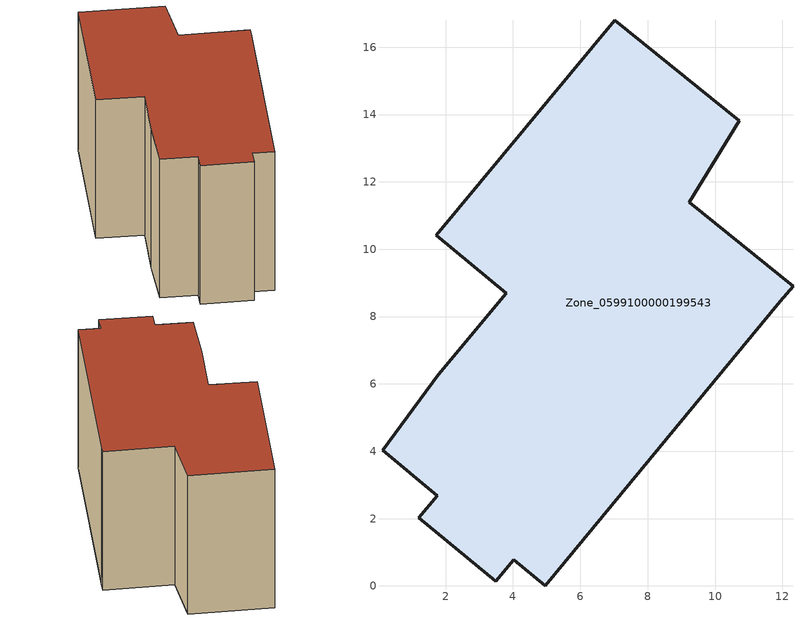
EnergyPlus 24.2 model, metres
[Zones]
Zone_0599100000199543
 floor ground (C_G): 7.03,16.81 10.72,13.81 9.23,11.4 12.31,8.9 11.94,8.45 4.96,0 4.03,0.78 3.49,0.14 1.21,2.03 1.75,2.68 0.12,4.03 1.78,6.27 3.8,8.7 1.72,10.41 z0
 wall outside (C_F): 1.21,2.03 3.49,0.14 4.03,0.78 4.96,0 11.94,8.45 12.31,8.9 9.23,11.4 10.72,13.81 7.03,16.81 1.72,10.41 3.8,8.7 1.78,6.27 0.12,4.03 1.75,2.68 1.21,2.03 z0:9.24
 roof outside (C_R): 10.72,13.81 7.03,16.81 1.72,10.41 3.8,8.7 1.78,6.27 0.12,4.03 1.75,2.68 1.21,2.03 3.49,0.14 4.03,0.78 4.96,0 11.94,8.45 12.31,8.9 9.23,11.4 z9.24
[BUILDING]
Pand.0599100000199543: North Axis=0; Terrain=City; Loads Convergence Tolerance Value=0.04; Temperature Convergence Tolerance Value=0.4; Solar Distribution=FullExterior; Maximum Number of Warmup Days=25; Minimum Number of Warmup Days=1
[Site:Location]
Rotterdam.The.Hague.AP_ZH_NLD Design_Conditions: Latitude=51.96; Longitude=4.45; Time Zone=1; Elevation=-4.5
[SITE:GROUNDTEMPERATURE:BUILDINGSURFACE]
18, 18, 18, 18, 18, 18, 18, 18, 18, 18, 18, 18
[MATERIAL] Thermal Absorptance=0.9; Solar Absorptance=0.7; Visible Absorptance=0.7
Name | Roughness | Thickness | Conductivity | Density | Specific Heat
G.TC.1946 | MediumSmooth | 0.15 | 1 | 540 | 1210
F.TC.1946 | Rough | 0.3 | 0.857143 | 1920 | 840
R.TC.1946 | MediumRough | 0.2 | 0.909091 | 1500 | 1000
[CONSTRUCTION]
C_G: G.TC.1946
C_F: F.TC.1946
C_R: R.TC.1946
[ZONE]
Zone_0599100000199543: Type=1; Multiplier=1; Ceiling Height=Autocalculate; Volume=Autocalculate; Floor Area=autocalculate; Part of Total Floor Area=Yes
[ZONEINFILTRATION:DESIGNFLOWRATE]
Infil_Zone_0599100000199543: Zone or ZoneList or Space or SpaceList=Zone_0599100000199543; Schedule=AlwaysOn; Design Flow Rate Calculation Method=Flow/Area; Flow Rate per Floor Area=0.003; Constant Term Coefficient=1; Temperature Term Coefficient=0; Velocity Term Coefficient=0; Velocity Squared Term Coefficient=0
[HVACTEMPLATE:ZONE:IDEALLOADSAIRSYSTEM]
Zone_0599100000199543: Maximum Heating Supply Air Temperature=50; Minimum Cooling Supply Air Temperature=13; Maximum Heating Supply Air Humidity Ratio=0.0156; Minimum Cooling Supply Air Humidity Ratio=0.0077; Heating Limit=NoLimit; Cooling Limit=NoLimit; Dehumidification Control Type=ConstantSensibleHeatRatio; Cooling Sensible Heat Ratio=0.7; Dehumidification Setpoint=60; Humidification Control Type=None; Humidification Setpoint=30; Outdoor Air Method=None; Outdoor Air Flow Rate per Person=0.00944; Outdoor Air Flow Rate per Zone Floor Area=0; Outdoor Air Flow Rate per Zone=0; Demand Controlled Ventilation Type=None; Outdoor Air Economizer Type=NoEconomizer; Heat Recovery Type=None; Sensible Heat Recovery Effectiveness=0.7; Latent Heat Recovery Effectiveness=0.65
[ZONECONTROL:THERMOSTAT]
ThermostatControl_Zone_0599100000199543: Zone or ZoneList=Zone_0599100000199543; Control Type Schedule=DualSetpointControlType; Control 1=Thermostat_Zone_0599100000199543; Temperature Difference Between Cutout And Setpoint=0
[THERMOSTATSETPOINT:DUALSETPOINT]
Thermostat_Zone_0599100000199543: Heating Setpoint Temperature Schedule=HeatingSetpoint_Zone_0599100000199543; Cooling Setpoint Temperature Schedule=CoolingSetpoint_Zone_0599100000199543
[SCHEDULE:COMPACT]
HeatingSetpoint_Zone_0599100000199543: Through: 12/31, For: AllDays, Until: 24:00, 21
CoolingSetpoint_Zone_0599100000199543: Through: 12/31, For: AllDays, Until: 24:00, 24
DualSetpointControlType: Through: 12/31, For: AllDays, Until: 24:00, 4
AlwaysOn: Through: 12/31, For: AllDays, Until: 24:00, 1
